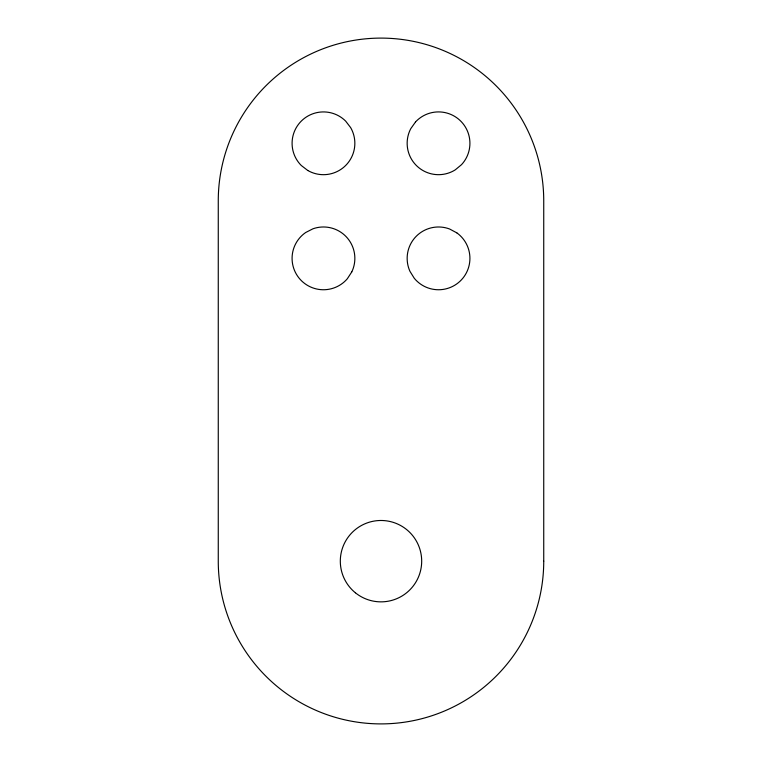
<?xml version="1.0" encoding="UTF-8"?>
<svg xmlns="http://www.w3.org/2000/svg" width="762" height="762" viewBox="0 0 762 762"><rect width="100%" height="100%" fill="white"/><g stroke="black" fill="none" stroke-linecap="round" stroke-linejoin="round"><path stroke-width="1.14" d="M351.796 271.882L347.329 278.749A31.385 31.385 0 0 1 300.142 279.368A31.385 31.385 0 0 1 305.686 232.505L312.992 228.781A31.385 31.385 0 0 1 351.796 271.882M415.519 121.958L410.785 128.645A31.385 31.385 0 0 0 455.238 169.869L461.543 164.64A31.385 31.385 0 0 0 459.877 120.282A31.385 31.385 0 0 0 415.519 121.958M456.809 232.848L449.58 228.991A31.385 31.385 0 0 0 409.956 271.329L414.28 278.282A31.385 31.385 0 0 0 461.448 279.816A31.385 31.385 0 0 0 456.809 232.848M307.772 170.478L301.276 165.487A31.385 31.385 0 0 1 301.276 121.11A31.385 31.385 0 0 1 345.653 121.11L350.644 127.606A31.385 31.385 0 0 1 307.772 170.478M543.735 561.165L543.735 200.835A162.735 162.735 0 0 0 381 38.1A162.735 162.735 0 0 0 218.265 200.835L218.265 561.165A162.735 162.735 0 0 0 381 723.9A162.735 162.735 0 0 0 543.735 561.165M355.397 592.788A40.681 40.681 0 0 0 421.186 567.528A40.681 40.681 0 0 0 366.417 523.189A40.681 40.681 0 0 0 355.397 592.788"/></g></svg>
